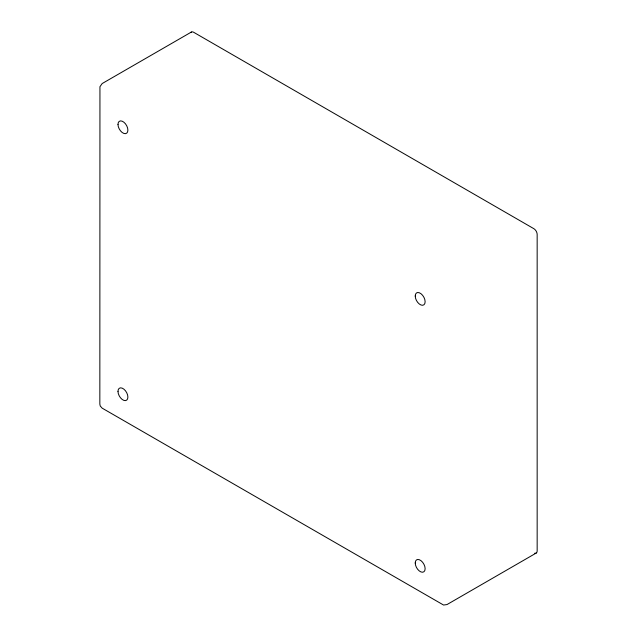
<?xml version="1.0" encoding="UTF-8"?>
<svg xmlns="http://www.w3.org/2000/svg" width="637" height="637" viewBox="0 0 637 637"><rect width="100%" height="100%" fill="white"/><g stroke="black" fill="none" stroke-linecap="round" stroke-linejoin="round"><path stroke-width="0.96" d="M191.347 32.065L102.175 83.543L99.945 86.72L99.842 404.113L100.248 406.008L102.175 408.158L443.559 605.039L447.023 604.553L536.187 553.067M534.706 553.203A4.674 2.699 60 0 0 537.158 550.933L537.158 234.408A4.674 2.699 60 0 0 533.854 228.691L193.688 32.296A4.674 2.699 60 0 0 190.821 32.551M117.988 391.373A7.007 4.045 60 0 0 125.417 400.617A7.007 4.045 60 0 0 125.417 390.712A7.007 4.045 60 0 0 117.988 391.373M117.988 124.422A7.007 4.045 60 0 0 125.417 133.666A7.007 4.045 60 0 0 125.417 123.761A7.007 4.045 60 0 0 117.988 124.422M415.228 562.981A7.007 4.045 60 0 0 422.657 572.225A7.007 4.045 60 0 0 422.657 562.32A7.007 4.045 60 0 0 415.228 562.981M415.228 296.03A7.007 4.045 60 0 0 422.657 305.274A7.007 4.045 60 0 0 422.657 295.369A7.007 4.045 60 0 0 415.228 296.03"/></g></svg>
